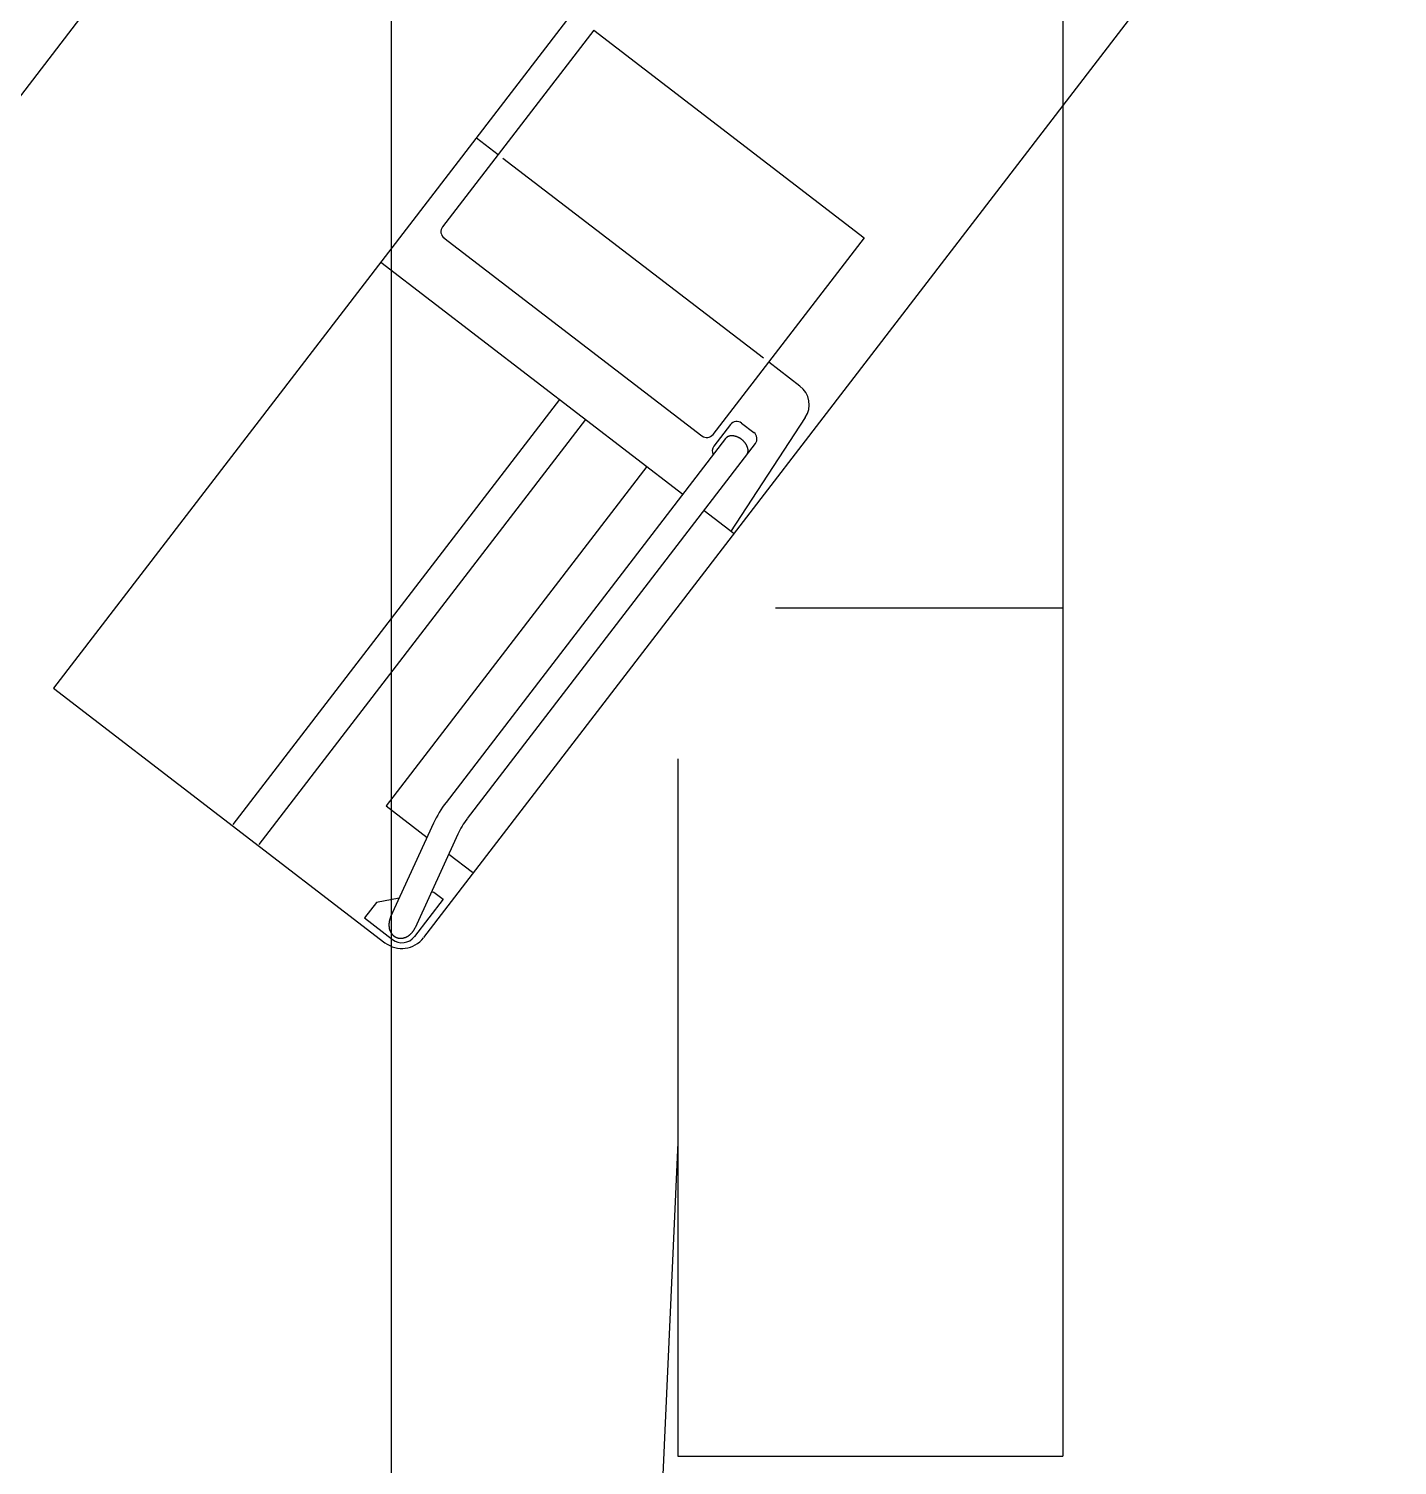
# Model space of a CAD drawing. Header units: millimetres. Extents: x -2078669 to -1085629, y -5987148 to 310365.
# Drawn here: x -1689976 to -1688234, y -4224404 to -4222575 of the extents above; entities that cross this region are included whole.
import ezdxf

# ---------------------------------------------------------------- set-up
doc = ezdxf.new("R2010")
doc.units = ezdxf.units.MM
doc.header["$LTSCALE"] = 500
for name, color, linetype, lineweight in [('D-BYP-STR2', 6, 'Continuous', 25), ('D-BYP-STR8', 5, 'Continuous', 25), ('D-BYP-STRB', 5, 'Continuous', 25), ('D-BYP-STRC', 1, 'Continuous', 13)]:
    doc.layers.add(name, color=color, linetype=linetype, lineweight=lineweight)
doc.styles.add('MS ゴシック', font='MS Gothic.ttf')
doc.dimstyles.new('DIM-500-F', dxfattribs={"dimscale": 500, "dimtxt": 3.5, "dimasz": 2.5, "dimexe": 0, "dimexo": 2, "dimgap": 0.8, "dimtad": 1, "dimdec": 0, "dimzin": 0, "dimdsep": 46, "dimtxsty": 'MS ゴシック', "dimblk": 'OPEN', "dimcen": 0.1, "dimclrd": 256, "dimclre": 256, "dimclrt": 256, "dimaunit": 1, "dimadec": 4, "dimazin": 0, "dimtfac": 1, "dimtdec": 0, "dimtmove": 2, "dimatfit": 3, "dimldrblk": 'OPEN', "dimfxl": 1, "dimtolj": 1, "dimtzin": 0, "dimlwd": -1, "dimlwe": -1, "dimarcsym": 2})

# ---------------------------------------------------------------- blocks, each defined once
blk = doc.blocks.new('_Open')
at = {"color": 0, "linetype": 'ByBlock', "lineweight": -2}
for p, q in [((-1, 0.1667), (0, 0)), ((-1, -0.1667), (0, 0)), ((0, 0), (-1, 0))]:
    blk.add_line(p, q, dxfattribs=at)

msp = doc.modelspace()

# ---------------------------------------------------------------- linework, layer by layer
at = {"layer": 'D-BYP-STR2', "ltscale": 0.01}
msp.add_lwpolyline([(-1689514.5, -4226052.7), (-1689514.5, -4220552.7), (-1686914.5, -4220552.7), (-1686514.5, -4220552.7), (-1686514.5, -4233352.7), (-1686914.5, -4233352.7), (-1689514.5, -4233352.7), (-1689514.5, -4227852.7)], dxfattribs=at)
at = {"layer": 'D-BYP-STR8'}
msp.add_circle((-1689514.5, -4222427.7), 7000, dxfattribs=at)
at = {"layer": 'D-BYP-STRB'}
for p, q in [((-1688660, -4220559.8), (-1688660, -4224392.7)), ((-1688330, -4221312), (-1689944.7, -4223415)), ((-1689227.3, -4221671.1), (-1690599.2, -4223458)), ((-1688002.9, -4221817), (-1689473.6, -4223732.5)), ((-1689257, -4222576.9), (-1689449.4, -4222827.4)), ((-1689257, -4222576.9), (-1688912.8, -4222841.2)), ((-1689406.3, -4222713.8), (-1689378.5, -4222735.1)), ((-1689372.5, -4222739.7), (-1689041.1, -4222994.2)), ((-1689447.6, -4222841.4), (-1689119.2, -4223093.6)), ((-1688912.8, -4222841.2), (-1689105.2, -4223091.7)), ((-1689528.1, -4222872.4), (-1689143.6, -4223167.7)), ((-1689034.3, -4222999.4), (-1688994.5, -4223030)), ((-1689300.7, -4223047), (-1689716.4, -4223588.3)), ((-1689267.4, -4223072.6), (-1689683.1, -4223613.9)), ((-1688987.7, -4223070.2), (-1689082.9, -4223215.8)), ((-1689082.9, -4223079.1), (-1689104.1, -4223106.8)), ((-1689068.8, -4223077.2), (-1689053.1, -4223089.3)), ((-1689089.2, -4223096.9), (-1689445, -4223560.2)), ((-1689051.3, -4223103.3), (-1689418, -4223580.9)), ((-1689051.3, -4223103.3), (-1689418, -4223580.9)), ((-1689189.4, -4223132.5), (-1689521.3, -4223564.7)), ((-1689116.6, -4223188.4), (-1689078.4, -4223217.7)), ((-1689025.8, -4223312.7), (-1688660, -4223312.7)), ((-1689944.7, -4223415), (-1689522.7, -4223738.9)), ((-1689150, -4223504.8), (-1689150, -4224392.7)), ((-1689521.3, -4223564.7), (-1689469.2, -4223604.8)), ((-1689460.9, -4223586.7), (-1689515.5, -4223706)), ((-1689430, -4223600.8), (-1689484.5, -4223720.1)), ((-1689441.5, -4223626), (-1689411.4, -4223649.2)), ((-1689460.6, -4223674.4), (-1689463.9, -4223675)), ((-1689460.6, -4223674.4), (-1689448.7, -4223683.6)), ((-1689533.7, -4223687.6), (-1689548.9, -4223707.4)), ((-1689504.7, -4223682.4), (-1689533.7, -4223687.6)), ((-1689448.7, -4223683.6), (-1689485.2, -4223731.2)), ((-1689548.9, -4223707.4), (-1689513.2, -4223734.8)), ((-1689150, -4223993.2), (-1689189.4, -4224866.1)), ((-1689150, -4224392.7), (-1688660, -4224392.7))]:
    msp.add_line(p, q, dxfattribs=at)
for points in [[(-1689062.2, -4223117.6), (-1689062.1, -4223117.4), (-1689062, -4223117.2), (-1689061.9, -4223117.1), (-1689061.8, -4223116.9), (-1689061.7, -4223116.7), (-1689061.6, -4223116.5), (-1689061.5, -4223116.4), (-1689061.4, -4223116.2), (-1689061.3, -4223116), (-1689061.2, -4223115.8), (-1689061.1, -4223115.6), (-1689061.1, -4223115.4), (-1689061, -4223115.2), (-1689060.9, -4223115), (-1689060.9, -4223114.8), (-1689060.8, -4223114.6), (-1689060.8, -4223114.4), (-1689060.7, -4223114.2), (-1689060.7, -4223114), (-1689060.7, -4223113.8), (-1689060.6, -4223113.6), (-1689060.6, -4223113.4), (-1689060.6, -4223113.2), (-1689060.6, -4223113), (-1689060.6, -4223112.8), (-1689060.5, -4223112.6), (-1689060.5, -4223112.4), (-1689060.5, -4223112.2), (-1689060.5, -4223112), (-1689060.5, -4223111.8), (-1689060.5, -4223111.6), (-1689060.6, -4223111.4), (-1689060.6, -4223111.2), (-1689060.6, -4223111), (-1689060.6, -4223110.8), (-1689060.6, -4223110.6), (-1689060.7, -4223110.4), (-1689060.7, -4223110.2), (-1689060.7, -4223110), (-1689060.8, -4223109.8), (-1689060.8, -4223109.5), (-1689060.9, -4223109.3), (-1689060.9, -4223109.1), (-1689061, -4223108.9), (-1689061.1, -4223108.6), (-1689061.1, -4223108.4), (-1689061.2, -4223108.2), (-1689061.3, -4223108), (-1689061.3, -4223107.8), (-1689061.4, -4223107.5), (-1689061.5, -4223107.3), (-1689061.6, -4223107.1), (-1689061.7, -4223106.9), (-1689061.8, -4223106.7), (-1689061.9, -4223106.5), (-1689062, -4223106.3), (-1689062.1, -4223106), (-1689062.2, -4223105.8), (-1689062.3, -4223105.6), (-1689062.4, -4223105.4), (-1689062.5, -4223105.2), (-1689062.6, -4223105), (-1689062.7, -4223104.8), (-1689062.8, -4223104.6), (-1689063, -4223104.4), (-1689063.1, -4223104.2), (-1689063.2, -4223104), (-1689063.3, -4223103.8), (-1689063.5, -4223103.6), (-1689063.6, -4223103.4), (-1689063.7, -4223103.2), (-1689063.9, -4223103.1), (-1689064, -4223102.9), (-1689064.1, -4223102.7), (-1689064.3, -4223102.5), (-1689064.4, -4223102.3), (-1689064.6, -4223102.1), (-1689064.7, -4223102), (-1689064.9, -4223101.8), (-1689065, -4223101.6), (-1689065.2, -4223101.4), (-1689065.3, -4223101.2), (-1689065.5, -4223101.1), (-1689065.6, -4223100.9), (-1689065.8, -4223100.7), (-1689065.9, -4223100.6), (-1689066.1, -4223100.4), (-1689066.3, -4223100.2), (-1689066.4, -4223100.1), (-1689066.6, -4223099.9), (-1689066.8, -4223099.7), (-1689066.9, -4223099.6), (-1689067.1, -4223099.4), (-1689067.3, -4223099.3), (-1689067.5, -4223099.1), (-1689067.6, -4223099), (-1689067.8, -4223098.8), (-1689068, -4223098.7), (-1689068.2, -4223098.5), (-1689068.4, -4223098.4), (-1689068.5, -4223098.2), (-1689068.7, -4223098.1), (-1689068.9, -4223097.9), (-1689069.1, -4223097.8), (-1689069.3, -4223097.7), (-1689069.5, -4223097.5), (-1689069.7, -4223097.4), (-1689069.9, -4223097.3), (-1689070, -4223097.1), (-1689070.2, -4223097), (-1689070.4, -4223096.9), (-1689070.6, -4223096.8), (-1689070.8, -4223096.6), (-1689071, -4223096.5), (-1689071.2, -4223096.4), (-1689071.4, -4223096.3), (-1689071.6, -4223096.2), (-1689071.8, -4223096), (-1689072, -4223095.9), (-1689072.2, -4223095.8), (-1689072.6, -4223095.6), (-1689073, -4223095.5), (-1689073.3, -4223095.3), (-1689073.7, -4223095.1), (-1689074, -4223095), (-1689074.4, -4223094.8), (-1689074.8, -4223094.7), (-1689075.1, -4223094.5), (-1689075.5, -4223094.4), (-1689075.9, -4223094.3), (-1689076.2, -4223094.2), (-1689076.6, -4223094.1), (-1689077, -4223094), (-1689077.2, -4223093.9), (-1689077.4, -4223093.9), (-1689077.6, -4223093.8), (-1689077.8, -4223093.8), (-1689077.9, -4223093.7), (-1689078.1, -4223093.7), (-1689078.3, -4223093.7), (-1689078.5, -4223093.6), (-1689078.7, -4223093.6), (-1689078.9, -4223093.6), (-1689079.1, -4223093.6), (-1689079.3, -4223093.5), (-1689079.5, -4223093.5), (-1689079.7, -4223093.5), (-1689080, -4223093.5), (-1689080.2, -4223093.4), (-1689080.5, -4223093.4), (-1689080.8, -4223093.4), (-1689081, -4223093.4), (-1689081.3, -4223093.4), (-1689081.5, -4223093.4), (-1689081.8, -4223093.4), (-1689082.1, -4223093.4), (-1689082.3, -4223093.5), (-1689082.6, -4223093.5), (-1689082.9, -4223093.5), (-1689083.1, -4223093.5), (-1689083.4, -4223093.6), (-1689083.6, -4223093.6), (-1689083.9, -4223093.7), (-1689084.2, -4223093.7), (-1689084.4, -4223093.8), (-1689084.7, -4223093.9), (-1689084.9, -4223094), (-1689085.2, -4223094), (-1689085.4, -4223094.1), (-1689085.7, -4223094.2), (-1689085.9, -4223094.3), (-1689086.1, -4223094.4), (-1689086.4, -4223094.5), (-1689086.6, -4223094.7), (-1689086.8, -4223094.8), (-1689087.1, -4223094.9), (-1689087.2, -4223095), (-1689087.3, -4223095.1), (-1689087.4, -4223095.2), (-1689087.5, -4223095.2), (-1689087.6, -4223095.3), (-1689087.7, -4223095.4), (-1689087.8, -4223095.5), (-1689087.9, -4223095.5), (-1689088, -4223095.6), (-1689088.1, -4223095.7), (-1689088.2, -4223095.8), (-1689088.3, -4223095.9), (-1689088.4, -4223096), (-1689088.5, -4223096.1), (-1689088.6, -4223096.2), (-1689088.7, -4223096.3), (-1689088.8, -4223096.4), (-1689088.9, -4223096.5), (-1689089, -4223096.6), (-1689089.1, -4223096.7), (-1689089.1, -4223096.8), (-1689089.2, -4223096.9)], [(-1689515.5, -4223706), (-1689515.6, -4223706.3), (-1689515.8, -4223706.7), (-1689515.9, -4223707), (-1689516, -4223707.3), (-1689516.2, -4223707.7), (-1689516.3, -4223708), (-1689516.4, -4223708.4), (-1689516.5, -4223708.7), (-1689516.6, -4223709.1), (-1689516.7, -4223709.4), (-1689516.8, -4223709.8), (-1689516.9, -4223710.1), (-1689517, -4223710.5), (-1689517.1, -4223710.9), (-1689517.2, -4223711.2), (-1689517.3, -4223711.6), (-1689517.3, -4223711.9), (-1689517.4, -4223712.3), (-1689517.5, -4223712.7), (-1689517.5, -4223713), (-1689517.6, -4223713.4), (-1689517.6, -4223713.8), (-1689517.6, -4223714.1), (-1689517.7, -4223714.5), (-1689517.7, -4223714.9), (-1689517.7, -4223715.2), (-1689517.7, -4223715.6), (-1689517.7, -4223716), (-1689517.7, -4223716.3), (-1689517.7, -4223716.7), (-1689517.7, -4223717.1), (-1689517.7, -4223717.4), (-1689517.7, -4223717.8), (-1689517.6, -4223718.2), (-1689517.6, -4223718.5), (-1689517.6, -4223718.9), (-1689517.5, -4223719.3), (-1689517.5, -4223719.6), (-1689517.4, -4223720), (-1689517.3, -4223720.4), (-1689517.3, -4223720.7), (-1689517.2, -4223721.1), (-1689517.1, -4223721.5), (-1689517, -4223721.8), (-1689516.9, -4223722.2), (-1689516.8, -4223722.5), (-1689516.6, -4223722.9), (-1689516.5, -4223723.3), (-1689516.4, -4223723.6), (-1689516.2, -4223724), (-1689516.2, -4223724.1), (-1689516.1, -4223724.3), (-1689516, -4223724.5), (-1689515.9, -4223724.7), (-1689515.9, -4223724.8), (-1689515.8, -4223725), (-1689515.7, -4223725.2), (-1689515.6, -4223725.3), (-1689515.5, -4223725.5), (-1689515.4, -4223725.7), (-1689515.3, -4223725.8), (-1689515.2, -4223726), (-1689515.1, -4223726.2), (-1689515, -4223726.3), (-1689514.9, -4223726.5), (-1689514.8, -4223726.6), (-1689514.7, -4223726.8), (-1689514.6, -4223726.9), (-1689514.5, -4223727.1), (-1689514.4, -4223727.3), (-1689514.3, -4223727.4), (-1689514.2, -4223727.6), (-1689514.1, -4223727.7), (-1689514, -4223727.9), (-1689513.8, -4223728), (-1689513.7, -4223728.2), (-1689513.6, -4223728.3), (-1689513.5, -4223728.4), (-1689513.4, -4223728.6), (-1689513.2, -4223728.7), (-1689513.1, -4223728.9), (-1689513, -4223729), (-1689512.8, -4223729.1), (-1689512.7, -4223729.3), (-1689512.6, -4223729.4), (-1689512.4, -4223729.5), (-1689512.3, -4223729.7), (-1689512.2, -4223729.8), (-1689512, -4223729.9), (-1689511.9, -4223730), (-1689511.7, -4223730.1), (-1689511.6, -4223730.3), (-1689511.4, -4223730.4), (-1689511.3, -4223730.5), (-1689511.1, -4223730.6), (-1689511, -4223730.7), (-1689510.8, -4223730.8), (-1689510.7, -4223730.9), (-1689510.5, -4223731), (-1689510.3, -4223731.1), (-1689510.2, -4223731.2), (-1689510, -4223731.3), (-1689509.9, -4223731.4), (-1689509.7, -4223731.5), (-1689509.5, -4223731.6), (-1689509.4, -4223731.7), (-1689509.2, -4223731.8), (-1689509, -4223731.9), (-1689508.9, -4223732), (-1689508.7, -4223732)], [(-1689508.7, -4223732), (-1689508.4, -4223732.2), (-1689508.1, -4223732.3), (-1689507.8, -4223732.4), (-1689507.5, -4223732.5), (-1689507.2, -4223732.6), (-1689506.9, -4223732.7), (-1689506.6, -4223732.8), (-1689506.3, -4223732.9), (-1689506, -4223733), (-1689505.6, -4223733), (-1689505.3, -4223733.1), (-1689505, -4223733.1), (-1689504.7, -4223733.2), (-1689504.4, -4223733.2), (-1689504.1, -4223733.3), (-1689503.7, -4223733.3), (-1689503.4, -4223733.3), (-1689503.1, -4223733.3), (-1689502.8, -4223733.3), (-1689502.5, -4223733.3), (-1689502.1, -4223733.3), (-1689501.8, -4223733.3), (-1689501.5, -4223733.3), (-1689501.2, -4223733.2), (-1689500.9, -4223733.2), (-1689500.6, -4223733.2), (-1689500.2, -4223733.1), (-1689499.9, -4223733.1), (-1689499.6, -4223733), (-1689499.3, -4223732.9), (-1689499, -4223732.9), (-1689498.7, -4223732.8), (-1689498.4, -4223732.7), (-1689498.1, -4223732.6), (-1689497.7, -4223732.5), (-1689497.4, -4223732.4), (-1689497.1, -4223732.3), (-1689496.8, -4223732.2), (-1689496.5, -4223732.1), (-1689496.2, -4223732), (-1689496.1, -4223731.9), (-1689495.9, -4223731.8), (-1689495.7, -4223731.7), (-1689495.5, -4223731.6), (-1689495.3, -4223731.5), (-1689495.1, -4223731.4), (-1689494.9, -4223731.3), (-1689494.7, -4223731.2), (-1689494.5, -4223731.1), (-1689494.3, -4223731), (-1689494.2, -4223730.9), (-1689494, -4223730.8), (-1689493.8, -4223730.7), (-1689493.6, -4223730.6), (-1689493.4, -4223730.5), (-1689493.2, -4223730.4), (-1689493.1, -4223730.2), (-1689492.9, -4223730.1), (-1689492.7, -4223730), (-1689492.5, -4223729.9), (-1689492.4, -4223729.8), (-1689492.2, -4223729.6), (-1689492, -4223729.5), (-1689491.8, -4223729.4), (-1689491.7, -4223729.3), (-1689491.5, -4223729.1), (-1689491.3, -4223729), (-1689491.2, -4223728.9), (-1689491, -4223728.7), (-1689490.9, -4223728.6), (-1689490.7, -4223728.4), (-1689490.5, -4223728.3), (-1689490.2, -4223728), (-1689489.9, -4223727.7), (-1689489.6, -4223727.4), (-1689489.3, -4223727.1), (-1689489, -4223726.8), (-1689488.7, -4223726.5), (-1689488.4, -4223726.2), (-1689488.2, -4223725.9), (-1689487.9, -4223725.5), (-1689487.6, -4223725.2), (-1689487.4, -4223724.9), (-1689487.1, -4223724.5), (-1689486.9, -4223724.2), (-1689486.6, -4223723.8), (-1689486.4, -4223723.5), (-1689486.2, -4223723.1), (-1689485.9, -4223722.8), (-1689485.7, -4223722.4), (-1689485.5, -4223722), (-1689485.3, -4223721.6), (-1689485.1, -4223721.3), (-1689484.9, -4223720.9), (-1689484.7, -4223720.5), (-1689484.5, -4223720.1)]]:
    msp.add_lwpolyline(points, dxfattribs=at)
for centre, radius, start, end in [((-1689441.5, -4222833.5), 10, 142.4831, 232.4831), ((-1689012.8, -4223053.8), 30, 326.8034, 52.4831), ((-1689113.1, -4223085.6), 10, 232.4831, 322.4831), ((-1689074.9, -4223085.1), 10, 52.4831, 142.4831), ((-1689059.2, -4223097.2), 10, 322.4831, 52.4831), ((-1689096.2, -4223112.9), 10, 142.4831, 207.6485), ((-1689336.3, -4223643.7), 137, 142.4831, 155.4255), ((-1689336.3, -4223643.7), 103, 142.4831, 155.4255), ((-1689501.4, -4223711.2), 35, 232.4831, 322.4831), ((-1689501.1, -4223719), 20, 232.4831, 322.4831)]:
    msp.add_arc(centre, radius, start, end, dxfattribs=at)

# ---------------------------------------------------------------- leaders
at = {"layer": 'D-BYP-STRC'}
for points in [[(-1699893.3, -4226952.7), (-1687562.1, -4206283.4)], [(-1693422.3, -4225258.7), (-1687562.1, -4206283.4)], [(-1693564.5, -4226952.7), (-1684392.3, -4210620.1)]]:
    msp.add_leader(points, dimstyle='DIM-500-F', override={"dimgap": 0.8, "dimtad": 0}, dxfattribs=at)

doc.saveas('drawing.dxf')
